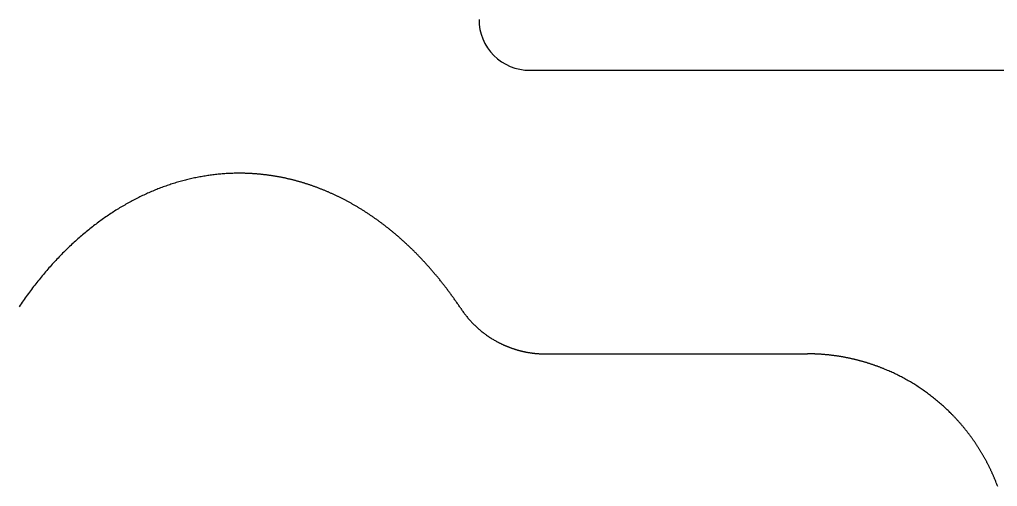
# Model space of a CAD drawing. Header units: millimetres. Extents: x -10 to 277, y -95 to 18.
# Drawn here: x 40.56 to 50.2, y -87.3 to -82.7 of the extents above; entities that cross this region are included whole.
import ezdxf

# ---------------------------------------------------------------- set-up
doc = ezdxf.new("R2010")
doc.units = ezdxf.units.MM
doc.header["$MEASUREMENT"] = 0
doc.layers.add('Edge.Cuts', color=53, linetype='CONTINUOUS')

msp = doc.modelspace()

# ---------------------------------------------------------------- linework, layer by layer
at = {"layer": 'Edge.Cuts', "linetype": 'Continuous'}
for p, q in [((45.5875, -83.2), (59.1875, -83.2)), ((42.295934, -84.258296), (42.282985, -84.260983)), ((42.308887, -84.25569), (42.295934, -84.258296)), ((42.321844, -84.253165), (42.308887, -84.25569)), ((42.334805, -84.25072), (42.321844, -84.253165)), ((42.347771, -84.248356), (42.334805, -84.25072)), ((42.36074, -84.246072), (42.347771, -84.248356)), ((42.373713, -84.243869), (42.36074, -84.246072)), ((42.386689, -84.241746), (42.373713, -84.243869)), ((42.399669, -84.239704), (42.386689, -84.241746)), ((42.412652, -84.237742), (42.399669, -84.239704)), ((42.425639, -84.23586), (42.412652, -84.237742)), ((42.438628, -84.234059), (42.425639, -84.23586)), ((42.451621, -84.232338), (42.438628, -84.234059)), ((42.464617, -84.230698), (42.451621, -84.232338)), ((42.477615, -84.229137), (42.464617, -84.230698)), ((42.490616, -84.227657), (42.477615, -84.229137)), ((42.50362, -84.226257), (42.490616, -84.227657)), ((42.516627, -84.224937), (42.50362, -84.226257)), ((42.529636, -84.223697), (42.516627, -84.224937)), ((42.542647, -84.222537), (42.529636, -84.223697)), ((42.55566, -84.221457), (42.542647, -84.222537)), ((42.568676, -84.220457), (42.55566, -84.221457)), ((42.581694, -84.219538), (42.568676, -84.220457)), ((42.594713, -84.218698), (42.581694, -84.219538)), ((42.607735, -84.217938), (42.594713, -84.218698)), ((42.620758, -84.217259), (42.607735, -84.217938)), ((42.633783, -84.216659), (42.620758, -84.217259)), ((42.64681, -84.216139), (42.633783, -84.216659)), ((42.659838, -84.2157), (42.64681, -84.216139)), ((42.672868, -84.21534), (42.659838, -84.2157)), ((42.685899, -84.21506), (42.672868, -84.21534)), ((42.698932, -84.21486), (42.685899, -84.21506)), ((42.711965, -84.21474), (42.698932, -84.21486)), ((42.725, -84.2147), (42.711965, -84.21474)), ((42.726457, -84.2147), (42.725, -84.2147)), ((42.732978, -84.214715), (42.726457, -84.2147)), ((42.739497, -84.214749), (42.732978, -84.214715)), ((42.746017, -84.214804), (42.739497, -84.214749)), ((42.752535, -84.214878), (42.746017, -84.214804)), ((42.759055, -84.214973), (42.752535, -84.214878)), ((42.765573, -84.215087), (42.759055, -84.214973)), ((42.772092, -84.215222), (42.765573, -84.215087)), ((42.778609, -84.215376), (42.772092, -84.215222)), ((42.785127, -84.215551), (42.778609, -84.215376)), ((42.791644, -84.215746), (42.785127, -84.215551)), ((42.798162, -84.21596), (42.791644, -84.215746)), ((42.804678, -84.216195), (42.798162, -84.21596)), ((42.811195, -84.216449), (42.804678, -84.216195)), ((42.81771, -84.216724), (42.811195, -84.216449)), ((42.824226, -84.217018), (42.81771, -84.216724)), ((42.830741, -84.217333), (42.824226, -84.217018)), ((42.837256, -84.217668), (42.830741, -84.217333)), ((42.84377, -84.218022), (42.837256, -84.217668)), ((42.850284, -84.218397), (42.84377, -84.218022)), ((42.856797, -84.218791), (42.850284, -84.218397)), ((42.86331, -84.219206), (42.856797, -84.218791)), ((42.869822, -84.219641), (42.86331, -84.219206)), ((42.876335, -84.220096), (42.869822, -84.219641)), ((42.882846, -84.22057), (42.876335, -84.220096)), ((42.889358, -84.221065), (42.882846, -84.22057)), ((42.895867, -84.22158), (42.889358, -84.221065)), ((42.902378, -84.222115), (42.895867, -84.22158)), ((42.908887, -84.222669), (42.902378, -84.222115)), ((42.915396, -84.223244), (42.908887, -84.222669)), ((42.921904, -84.223839), (42.915396, -84.223244)), ((42.928412, -84.224454), (42.921904, -84.223839)), ((42.934919, -84.225089), (42.928412, -84.224454)), ((42.941426, -84.225745), (42.934919, -84.225089)), ((42.947931, -84.22642), (42.941426, -84.225745)), ((42.954438, -84.227115), (42.947931, -84.22642)), ((42.960942, -84.22783), (42.954438, -84.227115)), ((42.967446, -84.228565), (42.960942, -84.22783)), ((42.973949, -84.229321), (42.967446, -84.228565)), ((42.980453, -84.230096), (42.973949, -84.229321)), ((42.986954, -84.230892), (42.980453, -84.230096)), ((42.993456, -84.231707), (42.986954, -84.230892)), ((42.999956, -84.232543), (42.993456, -84.231707)), ((43.006457, -84.233399), (42.999956, -84.232543)), ((43.012955, -84.234275), (43.006457, -84.233399)), ((43.019454, -84.235171), (43.012955, -84.234275)), ((43.025951, -84.236086), (43.019454, -84.235171)), ((43.032449, -84.237023), (43.025951, -84.236086)), ((43.038944, -84.237979), (43.032449, -84.237023)), ((43.045441, -84.238955), (43.038944, -84.237979)), ((43.051934, -84.239952), (43.045441, -84.238955)), ((43.058429, -84.240968), (43.051934, -84.239952)), ((43.064921, -84.242005), (43.058429, -84.240968)), ((43.071414, -84.243062), (43.064921, -84.242005)), ((43.077904, -84.244139), (43.071414, -84.243062)), ((43.084395, -84.245236), (43.077904, -84.244139)), ((43.090883, -84.246353), (43.084395, -84.245236)), ((43.097373, -84.247491), (43.090883, -84.246353)), ((43.103859, -84.248648), (43.097373, -84.247491)), ((43.110347, -84.249826), (43.103859, -84.248648)), ((43.116831, -84.251024), (43.110347, -84.249826)), ((43.123317, -84.252242), (43.116831, -84.251024)), ((43.1298, -84.25348), (43.123317, -84.252242)), ((43.136283, -84.254739), (43.1298, -84.25348)), ((43.142764, -84.256018), (43.136283, -84.254739)), ((43.149245, -84.257317), (43.142764, -84.256018)), ((43.155724, -84.258635), (43.149245, -84.257317)), ((43.162203, -84.259975), (43.155724, -84.258635)), ((41.961064, -84.354548), (41.948276, -84.359353)), ((41.973859, -84.349825), (41.961064, -84.354548)), ((41.986663, -84.345184), (41.973859, -84.349825)), ((41.999474, -84.340625), (41.986663, -84.345184)), ((42.012293, -84.336148), (41.999474, -84.340625)), ((42.02512, -84.331753), (42.012293, -84.336148)), ((42.037954, -84.327441), (42.02512, -84.331753)), ((42.050795, -84.32321), (42.037954, -84.327441)), ((42.063643, -84.319061), (42.050795, -84.32321)), ((42.076498, -84.314993), (42.063643, -84.319061)), ((42.08936, -84.311007), (42.076498, -84.314993)), ((42.102228, -84.307103), (42.08936, -84.311007)), ((42.115102, -84.303281), (42.102228, -84.307103)), ((42.127983, -84.29954), (42.115102, -84.303281)), ((42.14087, -84.29588), (42.127983, -84.29954)), ((42.153763, -84.292302), (42.14087, -84.29588)), ((42.166661, -84.288805), (42.153763, -84.292302)), ((42.179565, -84.285389), (42.166661, -84.288805)), ((42.192475, -84.282055), (42.179565, -84.285389)), ((42.20539, -84.278802), (42.192475, -84.282055)), ((42.21831, -84.275629), (42.20539, -84.278802)), ((42.231236, -84.272538), (42.21831, -84.275629)), ((42.244166, -84.269528), (42.231236, -84.272538)), ((42.257101, -84.266599), (42.244166, -84.269528)), ((42.270041, -84.26375), (42.257101, -84.266599)), ((42.282985, -84.260983), (42.270041, -84.26375)), ((43.16868, -84.261334), (43.162203, -84.259975)), ((43.175157, -84.262714), (43.16868, -84.261334)), ((43.181631, -84.264114), (43.175157, -84.262714)), ((43.188106, -84.265534), (43.181631, -84.264114)), ((43.194578, -84.266974), (43.188106, -84.265534)), ((43.201051, -84.268435), (43.194578, -84.266974)), ((43.20752, -84.269916), (43.201051, -84.268435)), ((43.213991, -84.271417), (43.20752, -84.269916)), ((43.220458, -84.272939), (43.213991, -84.271417)), ((43.226926, -84.274481), (43.220458, -84.272939)), ((43.23339, -84.276042), (43.226926, -84.274481)), ((43.239856, -84.277625), (43.23339, -84.276042)), ((43.246318, -84.279227), (43.239856, -84.277625)), ((43.252781, -84.28085), (43.246318, -84.279227)), ((43.25924, -84.282493), (43.252781, -84.28085)), ((43.2657, -84.284157), (43.25924, -84.282493)), ((43.272157, -84.285841), (43.2657, -84.284157)), ((43.278615, -84.287545), (43.272157, -84.285841)), ((43.285069, -84.289269), (43.278615, -84.287545)), ((43.291523, -84.291014), (43.285069, -84.289269)), ((43.297975, -84.292779), (43.291523, -84.291014)), ((43.304426, -84.294565), (43.297975, -84.292779)), ((43.310875, -84.296371), (43.304426, -84.294565)), ((43.317324, -84.298197), (43.310875, -84.296371)), ((43.323769, -84.300044), (43.317324, -84.298197)), ((43.330215, -84.301911), (43.323769, -84.300044)), ((43.336657, -84.303798), (43.330215, -84.301911)), ((43.3431, -84.305707), (43.336657, -84.303798)), ((43.349539, -84.307634), (43.3431, -84.305707)), ((43.355979, -84.309584), (43.349539, -84.307634)), ((43.362415, -84.311552), (43.355979, -84.309584)), ((43.368851, -84.313542), (43.362415, -84.311552)), ((43.375284, -84.315552), (43.368851, -84.313542)), ((43.381717, -84.317583), (43.375284, -84.315552)), ((43.388146, -84.319633), (43.381717, -84.317583)), ((43.394576, -84.321705), (43.388146, -84.319633)), ((43.401002, -84.323797), (43.394576, -84.321705)), ((43.407428, -84.325909), (43.401002, -84.323797)), ((43.413851, -84.328042), (43.407428, -84.325909)), ((43.420273, -84.330196), (43.413851, -84.328042)), ((43.426692, -84.332369), (43.420273, -84.330196)), ((43.433111, -84.334564), (43.426692, -84.332369)), ((43.439526, -84.336779), (43.433111, -84.334564)), ((43.445942, -84.339014), (43.439526, -84.336779)), ((43.452353, -84.34127), (43.445942, -84.339014)), ((43.458764, -84.343547), (43.452353, -84.34127)), ((43.465172, -84.345844), (43.458764, -84.343547)), ((43.47158, -84.348162), (43.465172, -84.345844)), ((43.477983, -84.3505), (43.47158, -84.348162)), ((43.484387, -84.352859), (43.477983, -84.3505)), ((43.490786, -84.355238), (43.484387, -84.352859)), ((43.497186, -84.357638), (43.490786, -84.355238)), ((41.74494, -84.447482), (41.73232, -84.453696)), ((41.757571, -84.441352), (41.74494, -84.447482)), ((41.770213, -84.435304), (41.757571, -84.441352)), ((41.782867, -84.42934), (41.770213, -84.435304)), ((41.795531, -84.423459), (41.782867, -84.42934)), ((41.808206, -84.417662), (41.795531, -84.423459)), ((41.820891, -84.411947), (41.808206, -84.417662)), ((41.833587, -84.406315), (41.820891, -84.411947)), ((41.846292, -84.400766), (41.833587, -84.406315)), ((41.859008, -84.3953), (41.846292, -84.400766)), ((41.871733, -84.389917), (41.859008, -84.3953)), ((41.884468, -84.384617), (41.871733, -84.389917)), ((41.897212, -84.379399), (41.884468, -84.384617)), ((41.909965, -84.374264), (41.897212, -84.379399)), ((41.922726, -84.369211), (41.909965, -84.374264)), ((41.935497, -84.364241), (41.922726, -84.369211)), ((41.948276, -84.359353), (41.935497, -84.364241)), ((43.503581, -84.360059), (43.497186, -84.357638)), ((43.509977, -84.3625), (43.503581, -84.360059)), ((43.516368, -84.364962), (43.509977, -84.3625)), ((43.522759, -84.367445), (43.516368, -84.364962)), ((43.529146, -84.369947), (43.522759, -84.367445)), ((43.535533, -84.372472), (43.529146, -84.369947)), ((43.541915, -84.375016), (43.535533, -84.372472)), ((43.548298, -84.377581), (43.541915, -84.375016)), ((43.554676, -84.380166), (43.548298, -84.377581)), ((43.561054, -84.382773), (43.554676, -84.380166)), ((43.567427, -84.3854), (43.561054, -84.382773)), ((43.573801, -84.388048), (43.567427, -84.3854)), ((43.580169, -84.390717), (43.573801, -84.388048)), ((43.586538, -84.393406), (43.580169, -84.390717)), ((43.592902, -84.396116), (43.586538, -84.393406)), ((43.599266, -84.398847), (43.592902, -84.396116)), ((43.605625, -84.401598), (43.599266, -84.398847)), ((43.611984, -84.404371), (43.605625, -84.401598)), ((43.618338, -84.407163), (43.611984, -84.404371)), ((43.624692, -84.409978), (43.618338, -84.407163)), ((43.631041, -84.412812), (43.624692, -84.409978)), ((43.63739, -84.415667), (43.631041, -84.412812)), ((43.643734, -84.418543), (43.63739, -84.415667)), ((43.650077, -84.42144), (43.643734, -84.418543)), ((43.656416, -84.424358), (43.650077, -84.42144)), ((43.662754, -84.427297), (43.656416, -84.424358)), ((43.669087, -84.430256), (43.662754, -84.427297)), ((43.67542, -84.433236), (43.669087, -84.430256)), ((43.681748, -84.436237), (43.67542, -84.433236)), ((43.688075, -84.439259), (43.681748, -84.436237)), ((43.694398, -84.442301), (43.688075, -84.439259)), ((43.700719, -84.445365), (43.694398, -84.442301)), ((43.707036, -84.448449), (43.700719, -84.445365)), ((43.713352, -84.451555), (43.707036, -84.448449)), ((43.719663, -84.454681), (43.713352, -84.451555)), ((41.569409, -84.542093), (41.556973, -84.549481)), ((41.581859, -84.53479), (41.569409, -84.542093)), ((41.594324, -84.527571), (41.581859, -84.53479)), ((41.606803, -84.520436), (41.594324, -84.527571)), ((41.619295, -84.513385), (41.606803, -84.520436)), ((41.631802, -84.506417), (41.619295, -84.513385)), ((41.644322, -84.499534), (41.631802, -84.506417)), ((41.656855, -84.492735), (41.644322, -84.499534)), ((41.669401, -84.486019), (41.656855, -84.492735)), ((41.68196, -84.479388), (41.669401, -84.486019)), ((41.694532, -84.472839), (41.68196, -84.479388)), ((41.707116, -84.466375), (41.694532, -84.472839)), ((41.719712, -84.459994), (41.707116, -84.466375)), ((41.73232, -84.453696), (41.719712, -84.459994)), ((43.725973, -84.457828), (43.719663, -84.454681)), ((43.732278, -84.460996), (43.725973, -84.457828)), ((43.738582, -84.464185), (43.732278, -84.460996)), ((43.744881, -84.467395), (43.738582, -84.464185)), ((43.751179, -84.470626), (43.744881, -84.467395)), ((43.757472, -84.473877), (43.751179, -84.470626)), ((43.763764, -84.47715), (43.757472, -84.473877)), ((43.77005, -84.480443), (43.763764, -84.47715)), ((43.776336, -84.483758), (43.77005, -84.480443)), ((43.782616, -84.487093), (43.776336, -84.483758)), ((43.788896, -84.49045), (43.782616, -84.487093)), ((43.795169, -84.493827), (43.788896, -84.49045)), ((43.801442, -84.497226), (43.795169, -84.493827)), ((43.807709, -84.500645), (43.801442, -84.497226)), ((43.813976, -84.504086), (43.807709, -84.500645)), ((43.820236, -84.507547), (43.813976, -84.504086)), ((43.826496, -84.51103), (43.820236, -84.507547)), ((43.832749, -84.514532), (43.826496, -84.51103)), ((43.839002, -84.518057), (43.832749, -84.514532)), ((43.845249, -84.521602), (43.839002, -84.518057)), ((43.851494, -84.525169), (43.845249, -84.521602)), ((43.857734, -84.528756), (43.851494, -84.525169)), ((43.863973, -84.532365), (43.857734, -84.528756)), ((43.870205, -84.535994), (43.863973, -84.532365)), ((43.876437, -84.539646), (43.870205, -84.535994)), ((43.882662, -84.543317), (43.876437, -84.539646)), ((43.888886, -84.54701), (43.882662, -84.543317)), ((43.895104, -84.550724), (43.888886, -84.54701)), ((41.408981, -84.644713), (41.396759, -84.653199)), ((41.421221, -84.636312), (41.408981, -84.644713)), ((41.433478, -84.627996), (41.421221, -84.636312)), ((41.445754, -84.619764), (41.433478, -84.627996)), ((41.458046, -84.611617), (41.445754, -84.619764)), ((41.470355, -84.603554), (41.458046, -84.611617)), ((41.482681, -84.595576), (41.470355, -84.603554)), ((41.495024, -84.587683), (41.482681, -84.595576)), ((41.507382, -84.579873), (41.495024, -84.587683)), ((41.519757, -84.572149), (41.507382, -84.579873)), ((41.532147, -84.564508), (41.519757, -84.572149)), ((41.544553, -84.556952), (41.532147, -84.564508)), ((41.556973, -84.549481), (41.544553, -84.556952)), ((43.90132, -84.554459), (43.895104, -84.550724)), ((43.907531, -84.558215), (43.90132, -84.554459)), ((43.91374, -84.561993), (43.907531, -84.558215)), ((43.919943, -84.56579), (43.91374, -84.561993)), ((43.926144, -84.56961), (43.919943, -84.56579)), ((43.932339, -84.57345), (43.926144, -84.56961)), ((43.938532, -84.577313), (43.932339, -84.57345)), ((43.944719, -84.581195), (43.938532, -84.577313)), ((43.950905, -84.585099), (43.944719, -84.581195)), ((43.957084, -84.589024), (43.950905, -84.585099)), ((43.963261, -84.592971), (43.957084, -84.589024)), ((43.969432, -84.596937), (43.963261, -84.592971)), ((43.975601, -84.600927), (43.969432, -84.596937)), ((43.981764, -84.604936), (43.975601, -84.600927)), ((43.987925, -84.608967), (43.981764, -84.604936)), ((43.994079, -84.613018), (43.987925, -84.608967)), ((44.000231, -84.617092), (43.994079, -84.613018)), ((44.006377, -84.621186), (44.000231, -84.617092)), ((44.012521, -84.625302), (44.006377, -84.621186)), ((44.018658, -84.629438), (44.012521, -84.625302)), ((44.024793, -84.633597), (44.018658, -84.629438)), ((44.030921, -84.637775), (44.024793, -84.633597)), ((44.037047, -84.641976), (44.030921, -84.637775)), ((44.043166, -84.646197), (44.037047, -84.641976)), ((41.287614, -84.73339), (41.275587, -84.742725)), ((41.299662, -84.72414), (41.287614, -84.73339)), ((41.311731, -84.714975), (41.299662, -84.72414)), ((41.323819, -84.705896), (41.311731, -84.714975)), ((41.335928, -84.696901), (41.323819, -84.705896)), ((41.348056, -84.687991), (41.335928, -84.696901)), ((41.360203, -84.679166), (41.348056, -84.687991)), ((41.372369, -84.670425), (41.360203, -84.679166)), ((41.384555, -84.66177), (41.372369, -84.670425)), ((41.396759, -84.653199), (41.384555, -84.66177)), ((44.049283, -84.650441), (44.043166, -84.646197)), ((44.055394, -84.654704), (44.049283, -84.650441)), ((44.061502, -84.65899), (44.055394, -84.654704)), ((44.067603, -84.663295), (44.061502, -84.65899)), ((44.073701, -84.667624), (44.067603, -84.663295)), ((44.079793, -84.671972), (44.073701, -84.667624)), ((44.085882, -84.676343), (44.079793, -84.671972)), ((44.091965, -84.680733), (44.085882, -84.676343)), ((44.098044, -84.685146), (44.091965, -84.680733)), ((44.104117, -84.68958), (44.098044, -84.685146)), ((44.110187, -84.694035), (44.104117, -84.68958)), ((44.11625, -84.698511), (44.110187, -84.694035)), ((44.12231, -84.703009), (44.11625, -84.698511)), ((44.128363, -84.707527), (44.12231, -84.703009)), ((44.134413, -84.712068), (44.128363, -84.707527)), ((44.140456, -84.716628), (44.134413, -84.712068)), ((44.146496, -84.721212), (44.140456, -84.716628)), ((44.152529, -84.725815), (44.146496, -84.721212)), ((44.158558, -84.730441), (44.152529, -84.725815)), ((44.164581, -84.735086), (44.158558, -84.730441)), ((44.1706, -84.739754), (44.164581, -84.735086)), ((44.176612, -84.744443), (44.1706, -84.739754)), ((41.168325, -84.830562), (41.156521, -84.840747)), ((41.180152, -84.820462), (41.168325, -84.830562)), ((41.192003, -84.810448), (41.180152, -84.820462)), ((41.203876, -84.800518), (41.192003, -84.810448)), ((41.215773, -84.790673), (41.203876, -84.800518)), ((41.227692, -84.780913), (41.215773, -84.790673)), ((41.239633, -84.771239), (41.227692, -84.780913)), ((41.251596, -84.761649), (41.239633, -84.771239)), ((41.263581, -84.752144), (41.251596, -84.761649)), ((41.275587, -84.742725), (41.263581, -84.752144)), ((44.182621, -84.749153), (44.176612, -84.744443)), ((44.188622, -84.753884), (44.182621, -84.749153)), ((44.194621, -84.758638), (44.188622, -84.753884)), ((44.200611, -84.763411), (44.194621, -84.758638)), ((44.206598, -84.768207), (44.200611, -84.763411)), ((44.212578, -84.773022), (44.206598, -84.768207)), ((44.218554, -84.777861), (44.212578, -84.773022)), ((44.224523, -84.782719), (44.218554, -84.777861)), ((44.230488, -84.7876), (44.224523, -84.782719)), ((44.236446, -84.792501), (44.230488, -84.7876)), ((44.2424, -84.797425), (44.236446, -84.792501)), ((44.248346, -84.802368), (44.2424, -84.797425)), ((44.254288, -84.807334), (44.248346, -84.802368)), ((44.260223, -84.81232), (44.254288, -84.807334)), ((44.266154, -84.817329), (44.260223, -84.81232)), ((44.272077, -84.822358), (44.266154, -84.817329)), ((44.277996, -84.827409), (44.272077, -84.822358)), ((44.283907, -84.83248), (44.277996, -84.827409)), ((44.289815, -84.837574), (44.283907, -84.83248)), ((44.295714, -84.842688), (44.289815, -84.837574)), ((41.062982, -84.925286), (41.051405, -84.936236)), ((41.074585, -84.914421), (41.062982, -84.925286)), ((41.086214, -84.903642), (41.074585, -84.914421)), ((41.097869, -84.892947), (41.086214, -84.903642)), ((41.10955, -84.882337), (41.097869, -84.892947)), ((41.121255, -84.871812), (41.10955, -84.882337)), ((41.132986, -84.861372), (41.121255, -84.871812)), ((41.144741, -84.851017), (41.132986, -84.861372)), ((41.156521, -84.840747), (41.144741, -84.851017)), ((44.301609, -84.847824), (44.295714, -84.842688)), ((44.307496, -84.85298), (44.301609, -84.847824)), ((44.313379, -84.858159), (44.307496, -84.85298)), ((44.319254, -84.863358), (44.313379, -84.858159)), ((44.325125, -84.868579), (44.319254, -84.863358)), ((44.330988, -84.87382), (44.325125, -84.868579)), ((44.336846, -84.879085), (44.330988, -84.87382)), ((44.342696, -84.884368), (44.336846, -84.879085)), ((44.348542, -84.889675), (44.342696, -84.884368)), ((44.354379, -84.895001), (44.348542, -84.889675)), ((44.360212, -84.90035), (44.354379, -84.895001)), ((44.366036, -84.905719), (44.360212, -84.90035)), ((44.371856, -84.911111), (44.366036, -84.905719)), ((44.377668, -84.916522), (44.371856, -84.911111)), ((44.383474, -84.921956), (44.377668, -84.916522)), ((44.389273, -84.92741), (44.383474, -84.921956)), ((44.395066, -84.932886), (44.389273, -84.92741)), ((44.400851, -84.938382), (44.395066, -84.932886)), ((40.959782, -85.026886), (40.948457, -85.038598)), ((40.971135, -85.015258), (40.959782, -85.026886)), ((40.982518, -85.003715), (40.971135, -85.015258)), ((40.993929, -84.992256), (40.982518, -85.003715)), ((41.005369, -84.980883), (40.993929, -84.992256)), ((41.016837, -84.969594), (41.005369, -84.980883)), ((41.028332, -84.95839), (41.016837, -84.969594)), ((41.039855, -84.94727), (41.028332, -84.95839)), ((41.051405, -84.936236), (41.039855, -84.94727)), ((44.406631, -84.943901), (44.400851, -84.938382)), ((44.412403, -84.94944), (44.406631, -84.943901)), ((44.418169, -84.955002), (44.412403, -84.94944)), ((44.423927, -84.960583), (44.418169, -84.955002)), ((44.42968, -84.966187), (44.423927, -84.960583)), ((44.435424, -84.97181), (44.42968, -84.966187)), ((44.441162, -84.977457), (44.435424, -84.97181)), ((44.446893, -84.983122), (44.441162, -84.977457)), ((44.452617, -84.988811), (44.446893, -84.983122)), ((44.458333, -84.99452), (44.452617, -84.988811)), ((44.464044, -85.000251), (44.458333, -84.99452)), ((44.469746, -85.006001), (44.464044, -85.000251)), ((44.475442, -85.011775), (44.469746, -85.006001)), ((44.481129, -85.017568), (44.475442, -85.011775)), ((44.486811, -85.023384), (44.481129, -85.017568)), ((44.492483, -85.029219), (44.486811, -85.023384)), ((44.49815, -85.035077), (44.492483, -85.029219)), ((40.870034, -85.122948), (40.858955, -85.135335)), ((40.881144, -85.110645), (40.870034, -85.122948)), ((40.892286, -85.098426), (40.881144, -85.110645)), ((40.903459, -85.086292), (40.892286, -85.098426)), ((40.914663, -85.074242), (40.903459, -85.086292)), ((40.925897, -85.062276), (40.914663, -85.074242)), ((40.937162, -85.050395), (40.925897, -85.062276)), ((40.948457, -85.038598), (40.937162, -85.050395)), ((44.503808, -85.040955), (44.49815, -85.035077)), ((44.50946, -85.046855), (44.503808, -85.040955)), ((44.515104, -85.052775), (44.50946, -85.046855)), ((44.520741, -85.058718), (44.515104, -85.052775)), ((44.526369, -85.06468), (44.520741, -85.058718)), ((44.53199, -85.070665), (44.526369, -85.06468)), ((44.537603, -85.076669), (44.53199, -85.070665)), ((44.54321, -85.082697), (44.537603, -85.076669)), ((44.548807, -85.088743), (44.54321, -85.082697)), ((44.554398, -85.094812), (44.548807, -85.088743)), ((44.55998, -85.100901), (44.554398, -85.094812)), ((44.565555, -85.107013), (44.55998, -85.100901)), ((44.571121, -85.113144), (44.565555, -85.107013)), ((44.576681, -85.119297), (44.571121, -85.113144)), ((44.582231, -85.12547), (44.576681, -85.119297)), ((44.587775, -85.131666), (44.582231, -85.12547)), ((40.793173, -85.21142), (40.782327, -85.224394)), ((40.804053, -85.19853), (40.793173, -85.21142)), ((40.814967, -85.185723), (40.804053, -85.19853)), ((40.825914, -85.173), (40.814967, -85.185723)), ((40.836895, -85.160361), (40.825914, -85.173)), ((40.847909, -85.147806), (40.836895, -85.160361)), ((40.858955, -85.135335), (40.847909, -85.147806)), ((44.593309, -85.137881), (44.587775, -85.131666)), ((44.598836, -85.144119), (44.593309, -85.137881)), ((44.604354, -85.150376), (44.598836, -85.144119)), ((44.609865, -85.156655), (44.604354, -85.150376)), ((44.615367, -85.162954), (44.609865, -85.156655)), ((44.620861, -85.169276), (44.615367, -85.162954)), ((44.626346, -85.175617), (44.620861, -85.169276)), ((44.631824, -85.181981), (44.626346, -85.175617)), ((44.637292, -85.188364), (44.631824, -85.181981)), ((44.642753, -85.194769), (44.637292, -85.188364)), ((44.648205, -85.201194), (44.642753, -85.194769)), ((44.653649, -85.207642), (44.648205, -85.201194)), ((44.659083, -85.214108), (44.653649, -85.207642)), ((44.66451, -85.220597), (44.659083, -85.214108)), ((44.669927, -85.227106), (44.66451, -85.220597)), ((40.70739, -85.317546), (40.696829, -85.331185)), ((40.717987, -85.303989), (40.70739, -85.317546)), ((40.728621, -85.290515), (40.717987, -85.303989)), ((40.739291, -85.277124), (40.728621, -85.290515)), ((40.749997, -85.263817), (40.739291, -85.277124)), ((40.760738, -85.250592), (40.749997, -85.263817)), ((40.771515, -85.237451), (40.760738, -85.250592)), ((40.782327, -85.224394), (40.771515, -85.237451)), ((44.675337, -85.233637), (44.669927, -85.227106)), ((44.680737, -85.240187), (44.675337, -85.233637)), ((44.686129, -85.24676), (44.680737, -85.240187)), ((44.691511, -85.253352), (44.686129, -85.24676)), ((44.696886, -85.259966), (44.691511, -85.253352)), ((44.70225, -85.2666), (44.696886, -85.259966)), ((44.707607, -85.273256), (44.70225, -85.2666)), ((44.712954, -85.279931), (44.707607, -85.273256)), ((44.718293, -85.286629), (44.712954, -85.279931)), ((44.723621, -85.293345), (44.718293, -85.286629)), ((44.728942, -85.300085), (44.723621, -85.293345)), ((44.734252, -85.306843), (44.728942, -85.300085)), ((44.739555, -85.313623), (44.734252, -85.306843)), ((44.744847, -85.320423), (44.739555, -85.313623)), ((40.634258, -85.414758), (40.623964, -85.428974)), ((40.64459, -85.400623), (40.634258, -85.414758)), ((40.654962, -85.386571), (40.64459, -85.400623)), ((40.665372, -85.3726), (40.654962, -85.386571)), ((40.67582, -85.358713), (40.665372, -85.3726)), ((40.686306, -85.344908), (40.67582, -85.358713)), ((40.696829, -85.331185), (40.686306, -85.344908)), ((44.750131, -85.327245), (44.744847, -85.320423)), ((44.755404, -85.334087), (44.750131, -85.327245)), ((44.76067, -85.34095), (44.755404, -85.334087)), ((44.765924, -85.347833), (44.76067, -85.34095)), ((44.771171, -85.354737), (44.765924, -85.347833)), ((44.776407, -85.361661), (44.771171, -85.354737)), ((44.781634, -85.368607), (44.776407, -85.361661)), ((44.786851, -85.375572), (44.781634, -85.368607)), ((44.79206, -85.38256), (44.786851, -85.375572)), ((44.797257, -85.389566), (44.79206, -85.38256)), ((44.802446, -85.396594), (44.797257, -85.389566)), ((44.807625, -85.403642), (44.802446, -85.396594)), ((44.812794, -85.410711), (44.807625, -85.403642)), ((44.817953, -85.4178), (44.812794, -85.410711)), ((40.573096, -85.501285), (40.563045, -85.515992)), ((40.583189, -85.48666), (40.573096, -85.501285)), ((40.593322, -85.472116), (40.583189, -85.48666)), ((40.603496, -85.457654), (40.593322, -85.472116)), ((40.61371, -85.443273), (40.603496, -85.457654)), ((40.623964, -85.428974), (40.61371, -85.443273)), ((44.823103, -85.42491), (44.817953, -85.4178)), ((44.828242, -85.43204), (44.823103, -85.42491)), ((44.833373, -85.439192), (44.828242, -85.43204)), ((44.838492, -85.446362), (44.833373, -85.439192)), ((44.843602, -85.453555), (44.838492, -85.446362)), ((44.848701, -85.460766), (44.843602, -85.453555)), ((44.853791, -85.467999), (44.848701, -85.460766)), ((44.858871, -85.475252), (44.853791, -85.467999)), ((44.86394, -85.482526), (44.858871, -85.475252)), ((44.868999, -85.489819), (44.86394, -85.482526)), ((44.874048, -85.497133), (44.868999, -85.489819)), ((44.879087, -85.504467), (44.874048, -85.497133)), ((44.884115, -85.511823), (44.879087, -85.504467)), ((44.889133, -85.519197), (44.884115, -85.511823)), ((40.563045, -85.515992), (40.553035, -85.53078)), ((44.894141, -85.526593), (44.889133, -85.519197)), ((44.899137, -85.534008), (44.894141, -85.526593)), ((44.904124, -85.541445), (44.899137, -85.534008)), ((44.9091, -85.5489), (44.904124, -85.541445)), ((44.9091, -85.5489), (44.914096, -85.55633)), ((44.914096, -85.55633), (44.919157, -85.563713)), ((44.919157, -85.563713), (44.924282, -85.571049)), ((44.924282, -85.571049), (44.929471, -85.578337)), ((44.929471, -85.578337), (44.934725, -85.585577)), ((44.934725, -85.585577), (44.940042, -85.592769)), ((44.940042, -85.592769), (44.945422, -85.599912)), ((44.945422, -85.599912), (44.950865, -85.607005)), ((44.950865, -85.607005), (44.956371, -85.614049)), ((44.956371, -85.614049), (44.961939, -85.621042)), ((44.961939, -85.621042), (44.967568, -85.627985)), ((44.967568, -85.627985), (44.973259, -85.634876)), ((44.973259, -85.634876), (44.979011, -85.641716)), ((44.979011, -85.641716), (44.984823, -85.648503)), ((44.984823, -85.648503), (44.990696, -85.655238)), ((44.990696, -85.655238), (44.996628, -85.66192)), ((44.996628, -85.66192), (45.00262, -85.668548)), ((45.00262, -85.668548), (45.008671, -85.675123)), ((45.008671, -85.675123), (45.01478, -85.681643)), ((45.01478, -85.681643), (45.020948, -85.688108)), ((45.020948, -85.688108), (45.027173, -85.694517)), ((45.027173, -85.694517), (45.033455, -85.700871)), ((45.033455, -85.700871), (45.039794, -85.707168)), ((45.039794, -85.707168), (45.046189, -85.713409)), ((45.046189, -85.713409), (45.05264, -85.719592)), ((45.05264, -85.719592), (45.059147, -85.725718)), ((45.059147, -85.725718), (45.065708, -85.731786)), ((45.065708, -85.731786), (45.072323, -85.737794)), ((45.072323, -85.737794), (45.078993, -85.743744)), ((45.078993, -85.743744), (45.085715, -85.749634)), ((45.085715, -85.749634), (45.092491, -85.755464)), ((45.092491, -85.755464), (45.099319, -85.761234)), ((45.099319, -85.761234), (45.106198, -85.766942)), ((45.106198, -85.766942), (45.113129, -85.772589)), ((45.113129, -85.772589), (45.12011, -85.778174)), ((45.12011, -85.778174), (45.127142, -85.783697)), ((45.127142, -85.783697), (45.134223, -85.789158)), ((45.134223, -85.789158), (45.141353, -85.794555)), ((45.141353, -85.794555), (45.148531, -85.799888)), ((45.148531, -85.799888), (45.155757, -85.805157)), ((45.155757, -85.805157), (45.163031, -85.810362)), ((45.163031, -85.810362), (45.170351, -85.815502)), ((45.170351, -85.815502), (45.177717, -85.820576)), ((45.177717, -85.820576), (45.185129, -85.825585)), ((45.185129, -85.825585), (45.192586, -85.830527)), ((45.192586, -85.830527), (45.200086, -85.835403)), ((45.200086, -85.835403), (45.207631, -85.840211)), ((45.207631, -85.840211), (45.215218, -85.844953)), ((45.215218, -85.844953), (45.222848, -85.849626)), ((45.222848, -85.849626), (45.23052, -85.854231)), ((45.23052, -85.854231), (45.238233, -85.858768)), ((45.238233, -85.858768), (45.245986, -85.863235)), ((45.245986, -85.863235), (45.253779, -85.867634)), ((45.253779, -85.867634), (45.261611, -85.871962)), ((45.261611, -85.871962), (45.269482, -85.87622)), ((45.269482, -85.87622), (45.273431, -85.878323)), ((45.273431, -85.878323), (45.27739, -85.880408)), ((45.27739, -85.880408), (45.281358, -85.882476)), ((45.281358, -85.882476), (45.285336, -85.884525)), ((45.285336, -85.884525), (45.289323, -85.886557)), ((45.289323, -85.886557), (45.293318, -85.888571)), ((45.293318, -85.888571), (45.297323, -85.890567)), ((45.297323, -85.890567), (45.301336, -85.892546)), ((45.301336, -85.892546), (45.305359, -85.894506)), ((45.305359, -85.894506), (45.30939, -85.896448)), ((45.30939, -85.896448), (45.313429, -85.898372)), ((45.313429, -85.898372), (45.317478, -85.900278)), ((45.317478, -85.900278), (45.321534, -85.902166)), ((45.321534, -85.902166), (45.325599, -85.904036)), ((45.325599, -85.904036), (45.329673, -85.905888)), ((45.329673, -85.905888), (45.333754, -85.907721)), ((45.333754, -85.907721), (45.337844, -85.909536)), ((45.337844, -85.909536), (45.341942, -85.911333)), ((45.341942, -85.911333), (45.346047, -85.913112)), ((45.346047, -85.913112), (45.350161, -85.914872)), ((45.350161, -85.914872), (45.354282, -85.916613)), ((45.354282, -85.916613), (45.358411, -85.918336)), ((45.358411, -85.918336), (45.362548, -85.920041)), ((45.362548, -85.920041), (45.366692, -85.921727)), ((45.366692, -85.921727), (45.370843, -85.923395)), ((45.370843, -85.923395), (45.375003, -85.925044)), ((45.375003, -85.925044), (45.379168, -85.926674)), ((45.379168, -85.926674), (45.383342, -85.928286)), ((45.383342, -85.928286), (45.387522, -85.929878)), ((45.387522, -85.929878), (45.39171, -85.931453)), ((45.39171, -85.931453), (45.395904, -85.933008)), ((45.395904, -85.933008), (45.400106, -85.934545)), ((45.400106, -85.934545), (45.404314, -85.936063)), ((45.404314, -85.936063), (45.408529, -85.937562)), ((45.408529, -85.937562), (45.41275, -85.939041)), ((45.41275, -85.939041), (45.416978, -85.940503)), ((45.416978, -85.940503), (45.421212, -85.941945)), ((45.421212, -85.941945), (45.425453, -85.943368)), ((45.425453, -85.943368), (45.429699, -85.944772)), ((45.429699, -85.944772), (45.433953, -85.946157)), ((45.433953, -85.946157), (45.438211, -85.947523)), ((45.438211, -85.947523), (45.442477, -85.94887)), ((45.442477, -85.94887), (45.446747, -85.950198)), ((45.446747, -85.950198), (45.451024, -85.951507)), ((45.451024, -85.951507), (45.455306, -85.952797)), ((45.455306, -85.952797), (45.459595, -85.954067)), ((45.459595, -85.954067), (45.463888, -85.955318)), ((45.463888, -85.955318), (45.468188, -85.95655)), ((45.468188, -85.95655), (45.472492, -85.957763)), ((45.472492, -85.957763), (45.476802, -85.958956)), ((45.476802, -85.958956), (45.481117, -85.96013)), ((45.481117, -85.96013), (45.485438, -85.961285)), ((45.485438, -85.961285), (45.489762, -85.96242)), ((45.489762, -85.96242), (45.494093, -85.963536)), ((45.494093, -85.963536), (45.498428, -85.964632)), ((45.498428, -85.964632), (45.502768, -85.96571)), ((45.502768, -85.96571), (45.507112, -85.966767)), ((45.507112, -85.966767), (45.511462, -85.967805)), ((45.511462, -85.967805), (45.515816, -85.968824)), ((45.515816, -85.968824), (45.520175, -85.969823)), ((45.520175, -85.969823), (45.524537, -85.970803)), ((45.524537, -85.970803), (45.528905, -85.971763)), ((45.528905, -85.971763), (45.533275, -85.972704)), ((45.533275, -85.972704), (45.537651, -85.973625)), ((45.537651, -85.973625), (45.54203, -85.974526)), ((45.54203, -85.974526), (45.546414, -85.975408)), ((45.546414, -85.975408), (45.550801, -85.97627)), ((45.550801, -85.97627), (45.555193, -85.977113)), ((45.555193, -85.977113), (45.559587, -85.977935)), ((45.559587, -85.977935), (45.563987, -85.978739)), ((45.563987, -85.978739), (45.568388, -85.979522)), ((45.568388, -85.979522), (45.572795, -85.980286)), ((45.572795, -85.980286), (45.577203, -85.98103)), ((45.577203, -85.98103), (45.581616, -85.981754)), ((45.581616, -85.981754), (45.586031, -85.982459)), ((45.586031, -85.982459), (45.590451, -85.983144)), ((45.590451, -85.983144), (45.594872, -85.983809)), ((45.594872, -85.983809), (45.599298, -85.984454)), ((45.599298, -85.984454), (45.603725, -85.985079)), ((45.603725, -85.985079), (45.608157, -85.985685)), ((45.608157, -85.985685), (45.61259, -85.986271)), ((45.61259, -85.986271), (45.617027, -85.986837)), ((45.617027, -85.986837), (45.621465, -85.987383)), ((45.621465, -85.987383), (45.625908, -85.98791)), ((45.625908, -85.98791), (45.630351, -85.988416)), ((45.630351, -85.988416), (45.634798, -85.988903)), ((45.634798, -85.988903), (45.639246, -85.989369)), ((45.639246, -85.989369), (45.643698, -85.989816)), ((45.643698, -85.989816), (45.64815, -85.990243)), ((45.64815, -85.990243), (45.652607, -85.99065)), ((45.652607, -85.99065), (45.657063, -85.991037)), ((45.657063, -85.991037), (45.661523, -85.991404)), ((45.661523, -85.991404), (45.665984, -85.991752)), ((45.665984, -85.991752), (45.670448, -85.992079)), ((45.670448, -85.992079), (45.674912, -85.992386)), ((45.674912, -85.992386), (45.679379, -85.992674)), ((45.679379, -85.992674), (45.683846, -85.992941)), ((45.683846, -85.992941), (45.688317, -85.993189)), ((45.688317, -85.993189), (45.692787, -85.993416)), ((45.692787, -85.993416), (45.69726, -85.993624)), ((45.69726, -85.993624), (45.701733, -85.993811)), ((45.701733, -85.993811), (45.706209, -85.993979)), ((45.706209, -85.993979), (45.710684, -85.994127)), ((45.710684, -85.994127), (45.715162, -85.994254)), ((45.715162, -85.994254), (45.71964, -85.994362)), ((45.71964, -85.994362), (45.72412, -85.994449)), ((45.72412, -85.994449), (45.728599, -85.994517)), ((45.728599, -85.994517), (45.733081, -85.994565)), ((45.733081, -85.994565), (45.7415, -85.9946)), ((45.7415, -85.9946), (48.325, -85.9946)), ((48.327308, -85.994601), (48.325, -85.9946)), ((48.33364, -85.994619), (48.327308, -85.994601)), ((48.339969, -85.994656), (48.33364, -85.994619)), ((48.346299, -85.994713), (48.339969, -85.994656)), ((48.352627, -85.994791), (48.346299, -85.994713)), ((48.358957, -85.994888), (48.352627, -85.994791)), ((48.365284, -85.995005), (48.358957, -85.994888)), ((48.371612, -85.995143), (48.365284, -85.995005)), ((48.377937, -85.9953), (48.371612, -85.995143)), ((48.384264, -85.995477), (48.377937, -85.9953)), ((48.390588, -85.995675), (48.384264, -85.995477)), ((48.396912, -85.995892), (48.390588, -85.995675)), ((48.403235, -85.996129), (48.396912, -85.995892)), ((48.409557, -85.996387), (48.403235, -85.996129)), ((48.415877, -85.996664), (48.409557, -85.996387)), ((48.422198, -85.996961), (48.415877, -85.996664)), ((48.428516, -85.997278), (48.422198, -85.996961)), ((48.434834, -85.997616), (48.428516, -85.997278)), ((48.44115, -85.997973), (48.434834, -85.997616)), ((48.447465, -85.99835), (48.44115, -85.997973)), ((48.453778, -85.998747), (48.447465, -85.99835)), ((48.460091, -85.999164), (48.453778, -85.998747)), ((48.4664, -85.999601), (48.460091, -85.999164)), ((48.47271, -86.000058), (48.4664, -85.999601)), ((48.479017, -86.000535), (48.47271, -86.000058)), ((48.485323, -86.001032), (48.479017, -86.000535)), ((48.491627, -86.001549), (48.485323, -86.001032)), ((48.49793, -86.002085), (48.491627, -86.001549)), ((48.504229, -86.002642), (48.49793, -86.002085)), ((48.510528, -86.003219), (48.504229, -86.002642)), ((48.516824, -86.003815), (48.510528, -86.003219)), ((48.523119, -86.004431), (48.516824, -86.003815)), ((48.529411, -86.005068), (48.523119, -86.004431)), ((48.535702, -86.005724), (48.529411, -86.005068)), ((48.54199, -86.0064), (48.535702, -86.005724)), ((48.548276, -86.007096), (48.54199, -86.0064)), ((48.554559, -86.007812), (48.548276, -86.007096)), ((48.560841, -86.008547), (48.554559, -86.007812)), ((48.56712, -86.009303), (48.560841, -86.008547)), ((48.573397, -86.010078), (48.56712, -86.009303)), ((48.57967, -86.010874), (48.573397, -86.010078)), ((48.585942, -86.011689), (48.57967, -86.010874)), ((48.59221, -86.012524), (48.585942, -86.011689)), ((48.598477, -86.013379), (48.59221, -86.012524)), ((48.604739, -86.014253), (48.598477, -86.013379)), ((48.611, -86.015148), (48.604739, -86.014253)), ((48.617257, -86.016062), (48.611, -86.015148)), ((48.623512, -86.016996), (48.617257, -86.016062)), ((48.629764, -86.017949), (48.623512, -86.016996)), ((48.636013, -86.018923), (48.629764, -86.017949)), ((48.642258, -86.019916), (48.636013, -86.018923)), ((48.6485, -86.020929), (48.642258, -86.019916)), ((48.654739, -86.021962), (48.6485, -86.020929)), ((48.660975, -86.023015), (48.654739, -86.021962)), ((48.667207, -86.024087), (48.660975, -86.023015)), ((48.673436, -86.025179), (48.667207, -86.024087)), ((48.679661, -86.026291), (48.673436, -86.025179)), ((48.685884, -86.027422), (48.679661, -86.026291)), ((48.692102, -86.028573), (48.685884, -86.027422)), ((48.698317, -86.029744), (48.692102, -86.028573)), ((48.704528, -86.030934), (48.698317, -86.029744)), ((48.710735, -86.032144), (48.704528, -86.030934)), ((48.716938, -86.033374), (48.710735, -86.032144)), ((48.723138, -86.034623), (48.716938, -86.033374)), ((48.729333, -86.035892), (48.723138, -86.034623)), ((48.735525, -86.037181), (48.729333, -86.035892)), ((48.741712, -86.038489), (48.735525, -86.037181)), ((48.747896, -86.039816), (48.741712, -86.038489)), ((48.754075, -86.041164), (48.747896, -86.039816)), ((48.76025, -86.04253), (48.754075, -86.041164)), ((48.76642, -86.043917), (48.76025, -86.04253)), ((48.772587, -86.045323), (48.76642, -86.043917)), ((48.778748, -86.046748), (48.772587, -86.045323)), ((48.784906, -86.048193), (48.778748, -86.046748)), ((48.791058, -86.049657), (48.784906, -86.048193)), ((48.797207, -86.051141), (48.791058, -86.049657)), ((48.80335, -86.052644), (48.797207, -86.051141)), ((48.809489, -86.054167), (48.80335, -86.052644)), ((48.815622, -86.055709), (48.809489, -86.054167)), ((48.821751, -86.05727), (48.815622, -86.055709)), ((48.827875, -86.058851), (48.821751, -86.05727)), ((48.833995, -86.060451), (48.827875, -86.058851)), ((48.840108, -86.062071), (48.833995, -86.060451)), ((48.846217, -86.06371), (48.840108, -86.062071)), ((48.852321, -86.065368), (48.846217, -86.06371)), ((48.85842, -86.067046), (48.852321, -86.065368)), ((48.864512, -86.068742), (48.85842, -86.067046)), ((48.8706, -86.070459), (48.864512, -86.068742)), ((48.876683, -86.072194), (48.8706, -86.070459)), ((48.88276, -86.073949), (48.876683, -86.072194)), ((48.888831, -86.075722), (48.88276, -86.073949)), ((48.894897, -86.077515), (48.888831, -86.075722)), ((48.900957, -86.079328), (48.894897, -86.077515)), ((48.907011, -86.081159), (48.900957, -86.079328)), ((48.91306, -86.08301), (48.907011, -86.081159)), ((48.919103, -86.084879), (48.91306, -86.08301)), ((48.925139, -86.086768), (48.919103, -86.084879)), ((48.93117, -86.088676), (48.925139, -86.086768)), ((48.937195, -86.090603), (48.93117, -86.088676)), ((48.943214, -86.092549), (48.937195, -86.090603)), ((48.949226, -86.094514), (48.943214, -86.092549)), ((48.955232, -86.096498), (48.949226, -86.094514)), ((48.961232, -86.098501), (48.955232, -86.096498)), ((48.967226, -86.100523), (48.961232, -86.098501)), ((48.973213, -86.102564), (48.967226, -86.100523)), ((48.979194, -86.104624), (48.973213, -86.102564)), ((48.985168, -86.106702), (48.979194, -86.104624)), ((48.991136, -86.1088), (48.985168, -86.106702)), ((48.997097, -86.110916), (48.991136, -86.1088)), ((49.003052, -86.113052), (48.997097, -86.110916)), ((49.008999, -86.115206), (49.003052, -86.113052)), ((49.01494, -86.117379), (49.008999, -86.115206)), ((49.020874, -86.119571), (49.01494, -86.117379)), ((49.026801, -86.121781), (49.020874, -86.119571)), ((49.032721, -86.12401), (49.026801, -86.121781)), ((49.038633, -86.126258), (49.032721, -86.12401)), ((49.044539, -86.128525), (49.038633, -86.126258)), ((49.050438, -86.13081), (49.044539, -86.128525)), ((49.056329, -86.133114), (49.050438, -86.13081)), ((49.062213, -86.135437), (49.056329, -86.133114)), ((49.068089, -86.137778), (49.062213, -86.135437)), ((49.073958, -86.140138), (49.068089, -86.137778)), ((49.07982, -86.142516), (49.073958, -86.140138)), ((49.085674, -86.144913), (49.07982, -86.142516)), ((49.09152, -86.147328), (49.085674, -86.144913)), ((49.10319, -86.152214), (49.09152, -86.147328)), ((49.114829, -86.157173), (49.10319, -86.152214)), ((49.126436, -86.162206), (49.114829, -86.157173)), ((49.13801, -86.167313), (49.126436, -86.162206)), ((49.149552, -86.172492), (49.13801, -86.167313)), ((49.161061, -86.177744), (49.149552, -86.172492)), ((49.172537, -86.183069), (49.161061, -86.177744)), ((49.183978, -86.188466), (49.172537, -86.183069)), ((49.195385, -86.193935), (49.183978, -86.188466)), ((49.206757, -86.199476), (49.195385, -86.193935)), ((49.218093, -86.205089), (49.206757, -86.199476)), ((49.229394, -86.210774), (49.218093, -86.205089)), ((49.240658, -86.216529), (49.229394, -86.210774)), ((49.251885, -86.222356), (49.240658, -86.216529)), ((49.263075, -86.228253), (49.251885, -86.222356)), ((49.274228, -86.234221), (49.263075, -86.228253)), ((49.285342, -86.24026), (49.274228, -86.234221)), ((49.296417, -86.246368), (49.285342, -86.24026)), ((49.307454, -86.252546), (49.296417, -86.246368)), ((49.318451, -86.258794), (49.307454, -86.252546)), ((49.329408, -86.26511), (49.318451, -86.258794)), ((49.340324, -86.271496), (49.329408, -86.26511)), ((49.3512, -86.277951), (49.340324, -86.271496)), ((49.362034, -86.284474), (49.3512, -86.277951)), ((49.372827, -86.291066), (49.362034, -86.284474)), ((49.383578, -86.297725), (49.372827, -86.291066)), ((49.394286, -86.304452), (49.383578, -86.297725)), ((49.404951, -86.311247), (49.394286, -86.304452)), ((49.415572, -86.318109), (49.404951, -86.311247)), ((49.42615, -86.325037), (49.415572, -86.318109)), ((49.436684, -86.332033), (49.42615, -86.325037)), ((49.447173, -86.339094), (49.436684, -86.332033)), ((49.457617, -86.346222), (49.447173, -86.339094)), ((49.468016, -86.353416), (49.457617, -86.346222)), ((49.478368, -86.360675), (49.468016, -86.353416)), ((49.488675, -86.367999), (49.478368, -86.360675)), ((49.498935, -86.375389), (49.488675, -86.367999)), ((49.509148, -86.382843), (49.498935, -86.375389)), ((49.519313, -86.390361), (49.509148, -86.382843)), ((49.529431, -86.397944), (49.519313, -86.390361)), ((49.5395, -86.40559), (49.529431, -86.397944)), ((49.549521, -86.4133), (49.5395, -86.40559)), ((49.559493, -86.421074), (49.549521, -86.4133)), ((49.569416, -86.42891), (49.559493, -86.421074)), ((49.579289, -86.436809), (49.569416, -86.42891)), ((49.589113, -86.44477), (49.579289, -86.436809)), ((49.598885, -86.452794), (49.589113, -86.44477)), ((49.608607, -86.460879), (49.598885, -86.452794)), ((49.618278, -86.469026), (49.608607, -86.460879)), ((49.627898, -86.477234), (49.618278, -86.469026)), ((49.637466, -86.485503), (49.627898, -86.477234)), ((49.646982, -86.493832), (49.637466, -86.485503)), ((49.656445, -86.502222), (49.646982, -86.493832)), ((49.665855, -86.510672), (49.656445, -86.502222)), ((49.675213, -86.519182), (49.665855, -86.510672)), ((49.684517, -86.527751), (49.675213, -86.519182)), ((49.693767, -86.53638), (49.684517, -86.527751)), ((49.702963, -86.545067), (49.693767, -86.53638)), ((49.712104, -86.553813), (49.702963, -86.545067)), ((49.721191, -86.562618), (49.712104, -86.553813)), ((49.730223, -86.57148), (49.721191, -86.562618)), ((49.7392, -86.5804), (49.730223, -86.57148)), ((49.740831, -86.582033), (49.7392, -86.5804)), ((49.745296, -86.586523), (49.740831, -86.582033)), ((49.749746, -86.591025), (49.745296, -86.586523)), ((49.754182, -86.595542), (49.749746, -86.591025)), ((49.758602, -86.600072), (49.754182, -86.595542)), ((49.763009, -86.604616), (49.758602, -86.600072)), ((49.7674, -86.609174), (49.763009, -86.604616)), ((49.771778, -86.613746), (49.7674, -86.609174)), ((49.77614, -86.61833), (49.771778, -86.613746)), ((49.780489, -86.622929), (49.77614, -86.61833)), ((49.784821, -86.627541), (49.780489, -86.622929)), ((49.78914, -86.632167), (49.784821, -86.627541)), ((49.793443, -86.636806), (49.78914, -86.632167)), ((49.797733, -86.641459), (49.793443, -86.636806)), ((49.802006, -86.646125), (49.797733, -86.641459)), ((49.806265, -86.650804), (49.802006, -86.646125)), ((49.810509, -86.655496), (49.806265, -86.650804)), ((49.814738, -86.660203), (49.810509, -86.655496)), ((49.818952, -86.664922), (49.814738, -86.660203)), ((49.823151, -86.669654), (49.818952, -86.664922)), ((49.827335, -86.674399), (49.823151, -86.669654)), ((49.831504, -86.679158), (49.827335, -86.674399)), ((49.835657, -86.683929), (49.831504, -86.679158)), ((49.839796, -86.688714), (49.835657, -86.683929)), ((49.843918, -86.693511), (49.839796, -86.688714)), ((49.848027, -86.698322), (49.843918, -86.693511)), ((49.852119, -86.703145), (49.848027, -86.698322)), ((49.856196, -86.707982), (49.852119, -86.703145)), ((49.860258, -86.71283), (49.856196, -86.707982)), ((49.864304, -86.717693), (49.860258, -86.71283)), ((49.868335, -86.722566), (49.864304, -86.717693)), ((49.872351, -86.727454), (49.868335, -86.722566)), ((49.87635, -86.732353), (49.872351, -86.727454)), ((49.880335, -86.737266), (49.87635, -86.732353)), ((49.884303, -86.74219), (49.880335, -86.737266)), ((49.888256, -86.747128), (49.884303, -86.74219)), ((49.892193, -86.752077), (49.888256, -86.747128)), ((49.896115, -86.75704), (49.892193, -86.752077)), ((49.900021, -86.762014), (49.896115, -86.75704)), ((49.903911, -86.767001), (49.900021, -86.762014)), ((49.907785, -86.771999), (49.903911, -86.767001)), ((49.911644, -86.777011), (49.907785, -86.771999)), ((49.915486, -86.782034), (49.911644, -86.777011)), ((49.919313, -86.787069), (49.915486, -86.782034)), ((49.923123, -86.792116), (49.919313, -86.787069)), ((49.926918, -86.797176), (49.923123, -86.792116)), ((49.930696, -86.802247), (49.926918, -86.797176)), ((49.934459, -86.807331), (49.930696, -86.802247)), ((49.938205, -86.812426), (49.934459, -86.807331)), ((49.941936, -86.817533), (49.938205, -86.812426)), ((49.94565, -86.822652), (49.941936, -86.817533)), ((49.949348, -86.827783), (49.94565, -86.822652)), ((49.953029, -86.832924), (49.949348, -86.827783)), ((49.956695, -86.838079), (49.953029, -86.832924)), ((49.960343, -86.843244), (49.956695, -86.838079)), ((49.963976, -86.848421), (49.960343, -86.843244)), ((49.967592, -86.853609), (49.963976, -86.848421)), ((49.971192, -86.858809), (49.967592, -86.853609)), ((49.974775, -86.86402), (49.971192, -86.858809)), ((49.978343, -86.869243), (49.974775, -86.86402)), ((49.981893, -86.874476), (49.978343, -86.869243)), ((49.985427, -86.879721), (49.981893, -86.874476)), ((49.988944, -86.884977), (49.985427, -86.879721)), ((49.992444, -86.890245), (49.988944, -86.884977)), ((49.995928, -86.895523), (49.992444, -86.890245)), ((49.999396, -86.900813), (49.995928, -86.895523)), ((50.002846, -86.906113), (49.999396, -86.900813)), ((50.00628, -86.911424), (50.002846, -86.906113)), ((50.009696, -86.916746), (50.00628, -86.911424)), ((50.013097, -86.922079), (50.009696, -86.916746)), ((50.01648, -86.927422), (50.013097, -86.922079)), ((50.019846, -86.932777), (50.01648, -86.927422)), ((50.023195, -86.938142), (50.019846, -86.932777)), ((50.026528, -86.943518), (50.023195, -86.938142)), ((50.029843, -86.948904), (50.026528, -86.943518)), ((50.033142, -86.954301), (50.029843, -86.948904)), ((50.036423, -86.959707), (50.033142, -86.954301)), ((50.039687, -86.965125), (50.036423, -86.959707)), ((50.042934, -86.970553), (50.039687, -86.965125)), ((50.046164, -86.975991), (50.042934, -86.970553)), ((50.049376, -86.981439), (50.046164, -86.975991)), ((50.052572, -86.986898), (50.049376, -86.981439)), ((50.05575, -86.992366), (50.052572, -86.986898)), ((50.058911, -86.997845), (50.05575, -86.992366)), ((50.062055, -87.003333), (50.058911, -86.997845)), ((50.065181, -87.008832), (50.062055, -87.003333)), ((50.06829, -87.01434), (50.065181, -87.008832)), ((50.071381, -87.019859), (50.06829, -87.01434)), ((50.074455, -87.025387), (50.071381, -87.019859)), ((50.077512, -87.030925), (50.074455, -87.025387)), ((50.08055, -87.036472), (50.077512, -87.030925)), ((50.083572, -87.042029), (50.08055, -87.036472)), ((50.086576, -87.047596), (50.083572, -87.042029)), ((50.089562, -87.053172), (50.086576, -87.047596)), ((50.09253, -87.058757), (50.089562, -87.053172)), ((50.095482, -87.064353), (50.09253, -87.058757)), ((50.098415, -87.069957), (50.095482, -87.064353)), ((50.10133, -87.07557), (50.098415, -87.069957)), ((50.104228, -87.081193), (50.10133, -87.07557)), ((50.107108, -87.086825), (50.104228, -87.081193)), ((50.10997, -87.092466), (50.107108, -87.086825)), ((50.112815, -87.098116), (50.10997, -87.092466)), ((50.115641, -87.103775), (50.112815, -87.098116)), ((50.11845, -87.109443), (50.115641, -87.103775)), ((50.12124, -87.11512), (50.11845, -87.109443)), ((50.124013, -87.120806), (50.12124, -87.11512)), ((50.126767, -87.1265), (50.124013, -87.120806)), ((50.129504, -87.132203), (50.126767, -87.1265)), ((50.132223, -87.137915), (50.129504, -87.132203)), ((50.134923, -87.143635), (50.132223, -87.137915)), ((50.137606, -87.149364), (50.134923, -87.143635)), ((50.14027, -87.155101), (50.137606, -87.149364)), ((50.142916, -87.160847), (50.14027, -87.155101)), ((50.145544, -87.166601), (50.142916, -87.160847)), ((50.148154, -87.172363), (50.145544, -87.166601)), ((50.150746, -87.178134), (50.148154, -87.172363)), ((50.153319, -87.183912), (50.150746, -87.178134)), ((50.155874, -87.189699), (50.153319, -87.183912)), ((50.158411, -87.195494), (50.155874, -87.189699)), ((50.160929, -87.201297), (50.158411, -87.195494)), ((50.163429, -87.207108), (50.160929, -87.201297)), ((50.165911, -87.212926), (50.163429, -87.207108)), ((50.168374, -87.218753), (50.165911, -87.212926)), ((50.170819, -87.224587), (50.168374, -87.218753)), ((50.173245, -87.230429), (50.170819, -87.224587)), ((50.178042, -87.242135), (50.173245, -87.230429)), ((50.182765, -87.253872), (50.178042, -87.242135)), ((50.187414, -87.265638), (50.182765, -87.253872)), ((50.191988, -87.277433), (50.187414, -87.265638)), ((50.196487, -87.289256), (50.191988, -87.277433)), ((50.200912, -87.301108), (50.196487, -87.289256))]:
    msp.add_line(p, q, dxfattribs=at)
at = {"layer": 'Edge.Cuts'}
msp.add_arc((45.587522, -82.700041), 0.499959, 179.9953019, 269.9974788, dxfattribs=at)

doc.saveas('drawing.dxf')
